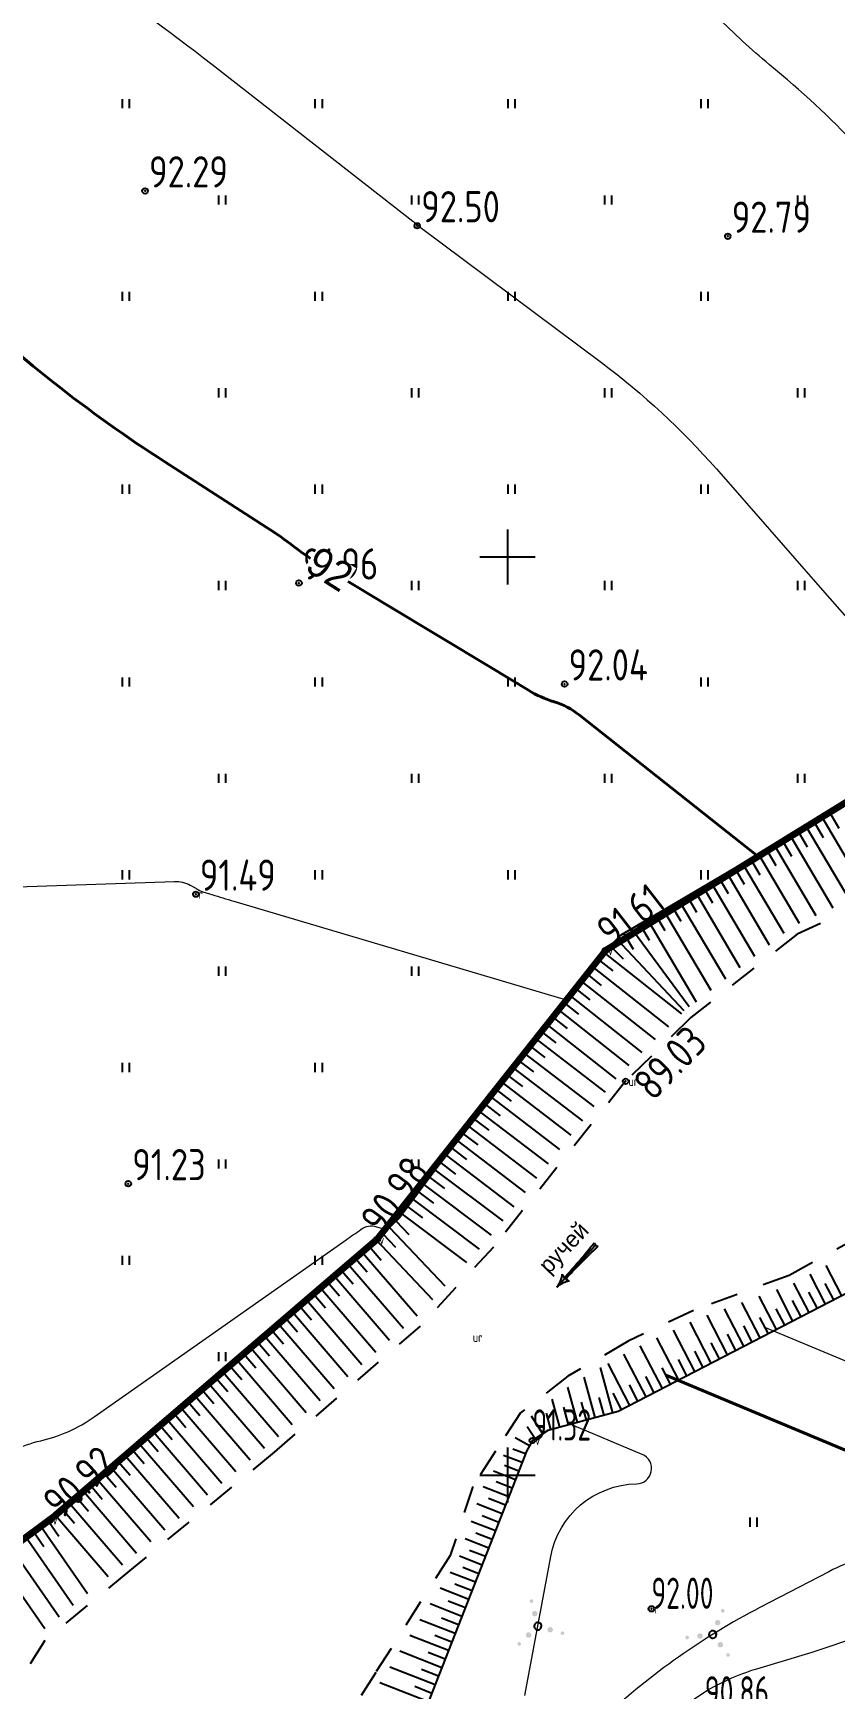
# Model space of a CAD drawing. Header units: metres. Extents: x 2284092 to 2335310, y 454860 to 483236.
# Drawn here: x 2285124.2 to 2285167.8, y 455288.4 to 455378.5 of the extents above; entities that cross this region are included whole.
import ezdxf

# ---------------------------------------------------------------- set-up
doc = ezdxf.new("R2010")
doc.units = ezdxf.units.M
doc.header["$PDMODE"] = 32
doc.header["$PDSIZE"] = 0.3
doc.linetypes.add('ЛИНИЯ_1.5-1.5', pattern=[3, 1.5, -1.5])
for name, color, linetype in [('-_линия', 7, 'Continuous'), ('0 @ 0.5', 7, 'Continuous'), ('Eg.14_Ограждения', 7, 'Continuous'), ('Eg.14_Ограждения1', 7, 'Continuous'), ('P', 94, 'Continuous'), ('Pr', 7, 'Continuous'), ('Pv', 7, 'Continuous'), ('T', 7, 'Continuous'), ('КОД', 7, 'Continuous')]:
    doc.layers.add(name, color=color, linetype=linetype)
doc.styles.add('pragmai.shx2', font='pragmai.shx', dxfattribs={"height": 1.6})
doc.styles.get("Standard").update_dxf_attribs({"font": 'eskdu.shx'})
doc.styles.add('Рубленый (Р-131)', font='p131.ttf')
doc.linetypes.add('ЛИНИЯ_СВЯЗИ', pattern='A,4.5,[133,ltypeshp.shx,S=0.2,R=0,X=-0.2,Y=0],1e-05,[133,ltypeshp.shx,S=0.15,R=0,X=-0.15,Y=0],1e-05,[133,ltypeshp.shx,S=0.1,R=0,X=-0.1,Y=0],1e-05,[133,ltypeshp.shx,S=0.05,R=0,X=-0.05,Y=0],4.5,-2', length=11.00003)

# ---------------------------------------------------------------- blocks, each defined once
blk = doc.blocks.new('Крест сетки')
at = {"color": 72, "linetype": 'Continuous'}
for p, q in [((0, 3), (0, -3)), ((-3, 0), (3, 0))]:
    blk.add_line(p, q, dxfattribs=at)
blk = doc.blocks.new('Штриховка Луговая растительность')
at = {"color": 3, "linetype": 'Continuous'}
for p, q in [((-0.4, 1), (-0.4, 0)), ((0.4, 0), (0.4, 1))]:
    blk.add_line(p, q, dxfattribs=at)
blk = doc.blocks.new('Направление течения')
at = {"linetype": 'Continuous'}
h = blk.add_hatch(color=0, dxfattribs=at)
edge = h.paths.add_edge_path()
edge.add_arc((-0.03, 2.33), 1.04, 241.8876, 266.7395)
edge.add_spline(control_points=[(-0.09, 1.3), (-0.09, 1.51), (-0.11, 2.34), (-0.14, 4.01), (-0.23, 5.45), (-0.28, 6.27)], knot_values=[0, 0, 0, 0, 0.625751, 2.516384, 4.981065, 4.981065, 4.981065, 4.981065], degree=3, periodic=0)
edge.add_arc((-0.05, 6.62), 0.414, 235.3367, 276.6842)
edge.add_arc((0.05, 6.62), 0.414, 263.3158, 304.6633)
edge.add_spline(control_points=[(0.28, 6.27), (0.23, 5.45), (0.14, 4.01), (0.11, 2.34), (0.09, 1.51), (0.09, 1.3)], knot_values=[0, 0, 0, 0, 2.464681, 4.355314, 4.981065, 4.981065, 4.981065, 4.981065], degree=3, periodic=0)
edge.add_arc((0.03, 2.33), 1.04, 273.2605, 298.1124)
edge.add_spline(control_points=[(0.52, 1.42), (0.39, 1.22), (0.12, 0.79), (0.04, 0.28), (0, 0)], knot_values=[0, 0, 0, 0, 0.685038, 1.525237, 1.525237, 1.525237, 1.525237], degree=3, periodic=0)
edge.add_spline(control_points=[(0, 0), (-0.04, 0.28), (-0.12, 0.79), (-0.39, 1.22), (-0.52, 1.42)], knot_values=[0, 0, 0, 0, 0.840199, 1.525237, 1.525237, 1.525237, 1.525237], degree=3, periodic=0)
at = {"color": 0, "linetype": 'Continuous'}
blk.add_line((0, 0), (0, 6.2), dxfattribs=at)
for centre, radius, start, end in [((-0.05, 6.62), 0.414, 235.3367, 276.6842), ((0.05, 6.62), 0.414, 263.3158, 304.6633), ((-0.03, 2.33), 1.04, 241.8876, 266.7395), ((0.03, 2.33), 1.04, 273.2605, 298.1124)]:
    blk.add_arc(centre, radius, start, end, dxfattribs=at)
for points in [[(-0.09, 1.3), (-0.1, 1.92), (-0.15, 3.81), (-0.28, 6.27)], [(0.09, 1.3), (0.1, 1.92), (0.15, 3.81), (0.28, 6.27)], [(0, 0), (-0.19, 0.82), (-0.52, 1.42)], [(0, 0), (0.19, 0.82), (0.52, 1.42)]]:
    blk.add_spline(points, degree=3, dxfattribs=at)
blk = doc.blocks.new('Штриховка Кустарник')
at = {"linetype": 'Continuous'}
h = blk.add_hatch(color=3, dxfattribs=at)
edge = h.paths.add_edge_path()
edge.add_arc((2.04, -1.91), 0.2, 0, 360)
edge = h.paths.add_edge_path()
edge.add_arc((0.63, 2.73), 0.2, 0, 360)
edge = h.paths.add_edge_path()
edge.add_arc((-2.68, -0.81), 0.2, 0, 360)
h = blk.add_hatch(color=3, dxfattribs=at)
edge = h.paths.add_edge_path()
edge.add_arc((0.32, 1.36), 0.3, 0, 360)
edge = h.paths.add_edge_path()
edge.add_arc((-1.34, -0.41), 0.3, 0, 360)
edge = h.paths.add_edge_path()
edge.add_arc((1.02, -0.96), 0.3, 0, 360)
at = {"color": 3, "linetype": 'Continuous', "flags": 128}
blk.add_lwpolyline([(0.4, 0), (0.39, 0.1), (0.35, 0.2), (0.28, 0.28), (0.2, 0.35), (0.1, 0.39), (0, 0.4), (-0.1, 0.39), (-0.2, 0.35), (-0.28, 0.28), (-0.35, 0.2), (-0.39, 0.1), (-0.4, 0), (-0.39, -0.1), (-0.35, -0.2), (-0.28, -0.28), (-0.2, -0.35), (-0.1, -0.39), (0, -0.4), (0.1, -0.39), (0.2, -0.35), (0.28, -0.28), (0.35, -0.2), (0.39, -0.1)], close=True, dxfattribs=at)

msp = doc.modelspace()

# ---------------------------------------------------------------- linework, layer by layer
at = {"linetype": 'Continuous'}
for p, q in [((2285167.529, 455336.1), (2285168.037, 455335.239)), ((2285165.806, 455335.084), (2285166.314, 455334.223)), ((2285166.237, 455335.338), (2285168.607, 455331.321)), ((2285166.667, 455335.592), (2285167.176, 455334.731)), ((2285167.098, 455335.846), (2285169.518, 455331.745)), ((2285164.514, 455334.322), (2285166.785, 455330.474)), ((2285164.945, 455334.576), (2285165.453, 455333.714)), ((2285165.376, 455334.83), (2285167.696, 455330.898)), ((2285162.792, 455333.305), (2285165.033, 455329.508)), ((2285163.223, 455333.559), (2285163.731, 455332.698)), ((2285163.653, 455333.813), (2285165.873, 455330.051)), ((2285164.084, 455334.067), (2285164.592, 455333.206)), ((2285161.5, 455332.543), (2285162.008, 455331.681)), ((2285161.931, 455332.797), (2285164.239, 455328.886)), ((2285162.361, 455333.051), (2285162.87, 455332.19)), ((2285159.778, 455331.526), (2285160.286, 455330.665)), ((2285160.208, 455331.78), (2285162.65, 455327.643)), ((2285160.639, 455332.034), (2285161.147, 455331.173)), ((2285161.069, 455332.289), (2285163.444, 455328.264)), ((2285158.486, 455330.764), (2285161.062, 455326.399)), ((2285158.916, 455331.018), (2285159.425, 455330.157)), ((2285159.347, 455331.272), (2285161.856, 455327.021)), ((2285156.763, 455329.747), (2285159.884, 455325.51)), ((2285157.194, 455330.002), (2285157.702, 455329.14)), ((2285157.625, 455330.256), (2285160.267, 455325.778)), ((2285158.055, 455330.51), (2285158.563, 455329.649)), ((2285155.594, 455328.826), (2285156.297, 455328.115)), ((2285155.949, 455329.178), (2285159.6, 455325.295)), ((2285156.333, 455329.493), (2285156.841, 455328.632)), ((2285154.938, 455328.073), (2285155.723, 455327.453)), ((2285155.249, 455328.466), (2285159.475, 455325.123)), ((2285154.318, 455327.289), (2285155.103, 455326.669)), ((2285154.628, 455327.681), (2285158.755, 455324.418)), ((2285153.388, 455326.112), (2285157.315, 455323.007)), ((2285153.698, 455326.505), (2285154.482, 455325.884)), ((2285154.008, 455326.897), (2285158.035, 455323.712)), ((2285152.768, 455325.328), (2285156.595, 455322.301)), ((2285153.078, 455325.72), (2285153.862, 455325.1)), ((2285152.147, 455324.544), (2285155.897, 455321.579)), ((2285152.458, 455324.936), (2285153.242, 455324.315)), ((2285151.231, 455323.356), (2285152.025, 455322.749)), ((2285151.535, 455323.753), (2285155.322, 455320.857)), ((2285151.838, 455324.15), (2285152.633, 455323.543)), ((2285150.623, 455322.562), (2285151.418, 455321.954)), ((2285150.927, 455322.959), (2285154.698, 455320.075)), ((2285150.016, 455321.767), (2285150.81, 455321.16)), ((2285150.32, 455322.165), (2285154.075, 455319.292)), ((2285149.408, 455320.973), (2285150.203, 455320.366)), ((2285149.712, 455321.37), (2285153.452, 455318.51)), ((2285148.497, 455319.782), (2285152.205, 455316.946)), ((2285148.801, 455320.179), (2285149.595, 455319.571)), ((2285149.105, 455320.576), (2285152.828, 455317.728)), ((2285147.89, 455318.987), (2285151.582, 455316.164)), ((2285148.193, 455319.385), (2285148.988, 455318.777)), ((2285147.282, 455318.193), (2285150.958, 455315.382)), ((2285147.586, 455318.59), (2285148.38, 455317.983)), ((2285146.675, 455317.399), (2285150.335, 455314.599)), ((2285146.978, 455317.796), (2285147.773, 455317.188)), ((2285145.767, 455316.204), (2285146.567, 455315.604)), ((2285146.068, 455316.604), (2285149.738, 455313.85)), ((2285146.371, 455317.002), (2285147.165, 455316.394)), ((2285145.167, 455315.404), (2285145.967, 455314.804)), ((2285145.467, 455315.804), (2285149.114, 455313.068)), ((2285144.567, 455314.604), (2285145.367, 455314.004)), ((2285144.867, 455315.004), (2285148.458, 455312.31)), ((2285143.573, 455313.489), (2285146.594, 455310.301)), ((2285143.935, 455313.833), (2285144.624, 455313.107)), ((2285144.267, 455314.205), (2285147.775, 455311.572)), ((2285142.847, 455312.801), (2285145.913, 455309.567)), ((2285143.21, 455313.145), (2285143.898, 455312.419)), ((2285141.714, 455311.817), (2285142.366, 455311.059)), ((2285142.094, 455312.143), (2285145.08, 455308.665)), ((2285142.473, 455312.469), (2285143.124, 455311.71)), ((2285140.576, 455310.84), (2285143.585, 455307.337)), ((2285140.956, 455311.166), (2285141.607, 455310.407)), ((2285141.335, 455311.492), (2285144.341, 455307.99)), ((2285167.308, 455309.307), (2285166.467, 455310.933)), ((2285168.196, 455309.767), (2285167.344, 455311.413)), ((2285139.438, 455309.863), (2285140.09, 455309.104)), ((2285139.818, 455310.189), (2285142.828, 455306.683)), ((2285140.197, 455310.515), (2285140.848, 455309.756)), ((2285165.531, 455308.388), (2285164.647, 455310.099)), ((2285166.419, 455308.848), (2285165.589, 455310.453)), ((2285166.864, 455309.077), (2285166.404, 455309.966)), ((2285167.752, 455309.537), (2285167.292, 455310.425)), ((2285138.679, 455309.212), (2285139.331, 455308.453)), ((2285139.059, 455309.537), (2285142.071, 455306.029)), ((2285162.867, 455307.01), (2285161.81, 455309.053)), ((2285163.755, 455307.469), (2285162.755, 455309.401)), ((2285164.643, 455307.929), (2285163.701, 455309.75)), ((2285165.087, 455308.159), (2285164.628, 455309.047)), ((2285165.975, 455308.618), (2285165.516, 455309.506)), ((2285137.541, 455308.235), (2285140.558, 455304.721)), ((2285137.921, 455308.56), (2285138.572, 455307.802)), ((2285138.3, 455308.886), (2285141.315, 455305.375)), ((2285161.09, 455306.091), (2285159.937, 455308.32)), ((2285161.978, 455306.55), (2285160.864, 455308.704)), ((2285163.311, 455307.24), (2285162.851, 455308.128)), ((2285164.199, 455307.699), (2285163.739, 455308.587)), ((2285136.403, 455307.257), (2285137.055, 455306.499)), ((2285136.783, 455307.583), (2285139.801, 455304.068)), ((2285137.162, 455307.909), (2285137.813, 455307.15)), ((2285159.314, 455305.172), (2285158.126, 455307.469)), ((2285160.202, 455305.631), (2285159.031, 455307.895)), ((2285161.534, 455306.321), (2285161.075, 455307.209)), ((2285162.423, 455306.78), (2285161.963, 455307.668)), ((2285135.265, 455306.28), (2285138.288, 455302.76)), ((2285135.645, 455306.606), (2285136.296, 455305.847)), ((2285136.024, 455306.932), (2285139.045, 455303.414)), ((2285157.537, 455304.253), (2285156.336, 455306.576)), ((2285158.426, 455304.713), (2285157.22, 455307.043)), ((2285159.758, 455305.402), (2285159.298, 455306.29)), ((2285160.646, 455305.861), (2285160.187, 455306.749)), ((2285134.507, 455305.629), (2285137.531, 455302.106)), ((2285134.886, 455305.955), (2285135.537, 455305.196)), ((2285154.774, 455303.128), (2285154.173, 455305.336)), ((2285155.739, 455303.391), (2285155.067, 455305.857)), ((2285156.649, 455303.794), (2285155.47, 455306.072)), ((2285157.982, 455304.483), (2285157.522, 455305.371)), ((2285158.87, 455304.942), (2285158.41, 455305.831)), ((2285133.369, 455304.652), (2285134.02, 455303.893)), ((2285133.748, 455304.977), (2285136.77, 455301.457)), ((2285134.127, 455305.303), (2285134.779, 455304.544)), ((2285153.809, 455302.866), (2285153.284, 455304.793)), ((2285156.205, 455303.564), (2285155.746, 455304.452)), ((2285157.093, 455304.023), (2285156.634, 455304.912)), ((2285132.23, 455303.674), (2285135.224, 455300.188)), ((2285132.61, 455304), (2285133.261, 455303.242)), ((2285132.989, 455304.326), (2285135.997, 455300.822)), ((2285152.844, 455302.603), (2285152.428, 455304.13)), ((2285153.327, 455302.734), (2285153.064, 455303.699)), ((2285154.292, 455302.997), (2285154.029, 455303.962)), ((2285155.256, 455303.26), (2285154.994, 455304.225)), ((2285131.092, 455302.697), (2285131.744, 455301.939)), ((2285131.472, 455303.023), (2285134.451, 455299.553)), ((2285131.851, 455303.349), (2285132.503, 455302.59)), ((2285151.502, 455301.975), (2285151.075, 455302.631)), ((2285151.921, 455302.248), (2285151.296, 455303.208)), ((2285152.362, 455302.471), (2285152.115, 455303.377)), ((2285129.954, 455301.72), (2285132.905, 455298.283)), ((2285130.334, 455302.046), (2285130.985, 455301.287)), ((2285130.713, 455302.372), (2285133.678, 455298.918)), ((2285151.199, 455301.595), (2285150.418, 455302.019)), ((2285129.196, 455301.069), (2285132.132, 455297.649)), ((2285129.575, 455301.394), (2285130.226, 455300.636)), ((2285150.799, 455300.681), (2285149.789, 455301.068)), ((2285150.978, 455301.148), (2285150.29, 455301.412)), ((2285128.058, 455300.092), (2285128.709, 455299.333)), ((2285128.437, 455300.417), (2285131.359, 455297.014)), ((2285128.816, 455300.743), (2285129.468, 455299.984)), ((2285150.441, 455299.747), (2285149.238, 455300.219)), ((2285150.62, 455300.214), (2285149.832, 455300.516)), ((2285126.92, 455299.114), (2285129.813, 455295.744)), ((2285127.299, 455299.44), (2285127.95, 455298.681)), ((2285127.678, 455299.766), (2285130.586, 455296.379)), ((2285150.076, 455298.816), (2285148.682, 455299.362)), ((2285150.258, 455299.282), (2285149.376, 455299.627)), ((2285125.781, 455298.137), (2285126.433, 455297.379)), ((2285126.161, 455298.463), (2285129.04, 455295.11)), ((2285126.54, 455298.789), (2285127.192, 455298.03)), ((2285149.711, 455297.885), (2285148.324, 455298.428)), ((2285149.894, 455298.351), (2285148.962, 455298.715)), ((2285124.607, 455297.207), (2285127.147, 455293.553)), ((2285125.017, 455297.493), (2285125.588, 455296.672)), ((2285125.402, 455297.812), (2285128.267, 455294.475)), ((2285149.346, 455296.954), (2285148.013, 455297.477)), ((2285149.529, 455297.42), (2285148.616, 455297.777)), ((2285123.786, 455296.636), (2285126.372, 455292.917)), ((2285124.196, 455296.922), (2285124.767, 455296.101)), ((2285148.982, 455296.023), (2285147.701, 455296.525)), ((2285149.164, 455296.488), (2285148.278, 455296.836)), ((2285122.144, 455295.495), (2285124.821, 455291.643)), ((2285122.965, 455296.066), (2285125.597, 455292.28)), ((2285148.617, 455295.092), (2285147.39, 455295.573)), ((2285148.799, 455295.557), (2285147.939, 455295.894)), ((2285148.252, 455294.161), (2285146.875, 455294.7)), ((2285148.434, 455294.626), (2285147.559, 455294.969)), ((2285147.887, 455293.23), (2285146.329, 455293.84)), ((2285148.069, 455293.695), (2285147.138, 455294.06)), ((2285147.522, 455292.299), (2285145.783, 455292.98)), ((2285147.705, 455292.764), (2285146.774, 455293.129)), ((2285147.157, 455291.368), (2285145.236, 455292.12)), ((2285147.34, 455291.833), (2285146.409, 455292.198)), ((2285146.793, 455290.436), (2285144.69, 455291.26)), ((2285146.975, 455290.902), (2285146.044, 455291.267)), ((2285146.428, 455289.505), (2285144.144, 455290.4)), ((2285146.61, 455289.971), (2285145.679, 455290.336)), ((2285146.063, 455288.574), (2285143.598, 455289.54)), ((2285146.245, 455289.04), (2285145.314, 455289.405)), ((2285145.698, 455287.643), (2285143.051, 455288.68)), ((2285145.881, 455288.109), (2285144.95, 455288.474))]:
    msp.add_line(p, q, dxfattribs=at)
at = {"color": 5, "linetype": 'ЛИНИЯ_1.5-1.5'}
for points in [[(2285244.046, 455417.104), (2285236.508, 455415.303), (2285232.171, 455414.828), (2285230.329, 455413.818), (2285228.546, 455411.502), (2285220.123, 455396.908), (2285215.636, 455391.107), (2285194.066, 455354.845), (2285179.063, 455336.628), (2285172.465, 455332.565), (2285165.767, 455329.453), (2285159.978, 455324.922), (2285156.429, 455321.444), (2285149.23, 455312.41), (2285145.239, 455308.106), (2285137.294, 455301.24), (2285129.444, 455294.794), (2285124.817, 455290.995), (2285122.353, 455287.055)], [(2285226.38, 455389.391), (2285221.729, 455376.422), (2285217.003, 455363.105), (2285216.11, 455361.237), (2285212.252, 455357.512), (2285205.034, 455349.499), (2285197.886, 455344.75), (2285191.084, 455342.348), (2285189.173, 455341.07), (2285185.909, 455336.95), (2285174.981, 455320.532), (2285170.613, 455313.971), (2285169.229, 455313.013), (2285165.32, 455310.876), (2285160.122, 455308.959), (2285156.565, 455307.287), (2285153.29, 455305.381), (2285150.713, 455303.388), (2285149.352, 455301.292), (2285148.112, 455299.384), (2285146.881, 455295.625), (2285142.833, 455289.253)], [(2285142.833, 455289.253), (2285138.911, 455283.079), (2285123.98, 455270.344), (2285118.709, 455263.546), (2285116.745, 455260.095), (2285117.587, 455257.902), (2285121.237, 455254.497), (2285132.653, 455243.856), (2285144.617, 455235.581)]]:
    msp.add_lwpolyline(points, dxfattribs=at)
at = {"linetype": 'Continuous'}
for points in [[(2285211.375, 455393.018), (2285201.543, 455378.098), (2285192.752, 455364.758), (2285181.621, 455349), (2285177.192, 455343.231), (2285175.11, 455340.91), (2285174.576, 455340.43), (2285172.297, 455338.842), (2285168.15, 455336.467), (2285158.533, 455330.792), (2285156.172, 455329.399), (2285155.317, 455328.553), (2285151.893, 455324.222), (2285146.102, 455316.65), (2285144.117, 455314.005), (2285142.729, 455312.688), (2285140.104, 455310.435), (2285133.244, 455304.545), (2285125.088, 455297.542), (2285120.224, 455294.16)], [(2285228.3, 455388.776), (2285222.653, 455372.02), (2285220.162, 455365.201), (2285218.177, 455361.568), (2285209.667, 455351.327), (2285206.459, 455347.897), (2285203.97, 455346.01), (2285202.014, 455344.744), (2285198.451, 455343.059), (2285192.78, 455340.803), (2285191.137, 455339.755), (2285190.053, 455338.446), (2285182.96, 455327.954), (2285175.838, 455316.943), (2285173.714, 455313.659), (2285171.84, 455311.908), (2285170.663, 455311.332), (2285168.573, 455309.962), (2285156.018, 455303.467), (2285152.193, 455302.425), (2285151.352, 455301.878), (2285151.033, 455301.291), (2285150.442, 455299.75), (2285145.416, 455286.923)]]:
    msp.add_lwpolyline(points, dxfattribs=at)
at = {"layer": 'Eg.14_Ограждения', "color": 42, "linetype": 'Continuous', "lineweight": 15, "ltscale": 0.5, "flags": 128}
for points, elevation in [([(2285121.01, 455530.83, 0), (2285131.177, 455533.899)], 93), ([(2285185.688, 455355.303), (2285183.339, 455357.591, 0), (2285178.641, 455362.168), (2285177.652, 455363.131, -0.019154), (2285171.236, 455369.88), (2285169.828, 455371.48, 0.036799), (2285165.232, 455375.985), (2285164.251, 455376.814, -0.020892), (2285161.395, 455379.441), (2285161.395, 455379.441, 0.047979), (2285158.412, 455381.9), (2285147.159, 455389.493, -0.018565), (2285142.561, 455392.851), (2285142.561, 455392.851, -0.014745), (2285138.195, 455396.508), (2285137.693, 455396.955, 0), (2285133.533, 455400.655), (2285133.533, 455400.655, 0.037785), (2285129.117, 455404.02), (2285122.058, 455408.602, 0.020632)], 93), ([(2285118.472, 455386.86, -0.032059), (2285126.439, 455382.244), (2285126.439, 455382.244, -0.018607), (2285133.909, 455376.839), (2285144.852, 455368.282, 0.002817), (2285145.034, 455368.142), (2285145.125, 455368.072), (2285145.125, 455368.072), (2285145.143, 455368.054, 0.035744), (2285145.181, 455368.021), (2285155.113, 455360.586, -0.052255), (2285161.369, 455354.793), (2285161.369, 455354.793, 0), (2285167.017, 455348.345), (2285173.72, 455340.694, 0.045467), (2285174.059, 455340.371), (2285174.243, 455340.225)], 92.5), ([(2285181.368, 455628.722, 0), (2285184.815, 455627.518)], 89.5), ([(2285195.219, 455585.45, 0), (2285195.117, 455589.562)], 96.5), ([(2285199, 455603.61, -0.000001), (2285200.803, 455606.98)], 96.5), ([(2285092.635, 455402.231, -0.000001), (2285093.135, 455401.88)], 92.5), ([(2285097.791, 455286.597, -0.028512), (2285105.325, 455288.943), (2285107.347, 455289.448, 0.139629), (2285110.46, 455291.24), (2285110.46, 455291.24, 0.160803), (2285112.01, 455294.43), (2285112.027, 455294.555, -0.285176), (2285114.18, 455297.17), (2285118.758, 455298.718, 0.09448), (2285121.701, 455300.383), (2285121.772, 455300.443, -0.118811), (2285124.598, 455301.866), (2285124.598, 455301.866, 0.096001), (2285127.514, 455303.174), (2285141.215, 455312.808, -0.000001), (2285142.022, 455313.375), (2285142.039, 455313.388, -0.229363), (2285142.877, 455313.525), (2285143.329, 455313.39)], 91), ([(2285119.026, 455331.884), (2285131.881, 455332.332, -0.135742), (2285132.732, 455332.128), (2285133.033, 455331.962, -0.009552), (2285133.225, 455331.851), (2285133.225, 455331.851, 0.061776), (2285133.426, 455331.761), (2285133.916, 455331.612, 0.001819), (2285135.108, 455331.252), (2285153.199, 455325.874)], 91.5), ([(2285181.123, 455325.304), (2285178.183, 455314.382, 0), (2285177.44, 455311.622), (2285177.44, 455311.622, -0.11125), (2285176.141, 455309.155), (2285175.198, 455308.049, -0.082709), (2285172.64, 455305.896), (2285172.64, 455305.896, -0.237144), (2285169.619, 455305.688), (2285163.97, 455308.055)], 92.5), ([(2285150.948, 455287.985), (2285152.35, 455295.56, -0.356363), (2285157.022, 455299.521), (2285157.022, 455299.521, 0.811261), (2285157.329, 455301.123), (2285153.277, 455302.82)], 91.5), ([(2285169.291, 455295.472, 0.046781), (2285167.482, 455294.736), (2285163.726, 455292.779, 0.066839), (2285155.272, 455286.823)], 91.5), ([(2285172.442, 455292.75, -0.047666), (2285166.563, 455290.343), (2285163.557, 455289.435, 0.046783), (2285161.406, 455288.559), (2285161.406, 455288.559, 0.066838), (2285159.516, 455287.228)], 91), ([(2285172.006, 455288.352, -0.047666), (2285165.76, 455285.795)], 90.5)]:
    msp.add_lwpolyline(points, format="xyb", dxfattribs=dict(at, elevation=elevation))
at = {"layer": 'Eg.14_Ограждения', "color": 42, "linetype": 'Continuous', "lineweight": 40, "ltscale": 0.5, "flags": 128}
for points, elevation in [([(2285163.643, 455333.687), (2285153.896, 455341.404, 0.093628), (2285152.546, 455342.112), (2285152.546, 455342.112, -0.061779), (2285151.139, 455342.74), (2285149.03, 455344.013, 0), (2285143.481, 455347.362), (2285139.907, 455349.519, -0.028203), (2285138.383, 455350.561), (2285138.383, 455350.561, 0.020955), (2285136.874, 455351.625), (2285131.355, 455355.178, -0.048115), (2285119.655, 455364.413)], 92), ([(2285173.894, 455628.538, 0), (2285177.798, 455627.174)], 90), ([(2284765.293, 455326.008, -0.000001), (2284763.781, 455328.743)], 86), ([(2285187.429, 455334.404), (2285182.492, 455316.063, 0), (2285181.244, 455311.428), (2285181.244, 455311.428, -0.111249), (2285179.063, 455307.285), (2285177.48, 455305.428, -0.08271), (2285173.184, 455301.813), (2285173.184, 455301.813, -0.237144), (2285168.111, 455301.462), (2285158.623, 455305.438)], 92)]:
    msp.add_lwpolyline(points, format="xyb", dxfattribs=dict(at, elevation=elevation))
at = {"layer": 'P'}
for p in [(2285133.039, 455331.633, 91.492), (2285155.317, 455328.553, 91.607), (2285156.429, 455321.444, 89.028), (2285142.869, 455312.809, 90.977), (2285125.088, 455297.542, 90.921)]:
    msp.add_point(p, dxfattribs=at)
at = {"layer": 'Pr'}
for p in [(2285130.275, 455369.937, 92.289), (2285145.086, 455368.039, 92.499), (2285161.986, 455367.469, 92.794), (2285138.648, 455348.582, 91.961), (2285153.106, 455343.082, 92.035), (2285129.362, 455315.866, 91.228), (2285157.829, 455292.712, 91.999)]:
    msp.add_point(p, dxfattribs=at)
at = {"layer": 'Pv'}
msp.add_point((2285151.352, 455301.878, 91.32), dxfattribs=at)

# ---------------------------------------------------------------- block references
at = {"layer": '0 @ 0.5', "linetype": 'Continuous', "xscale": 0.5, "yscale": 0.5, "zscale": 0.5}
for p in [(2285129.223, 455374.443), (2285139.723, 455374.443), (2285150.223, 455374.443), (2285160.723, 455374.443), (2285134.473, 455369.193), (2285144.973, 455369.193), (2285155.473, 455369.193), (2285165.973, 455369.193), (2285129.223, 455363.943), (2285139.723, 455363.943), (2285150.223, 455363.943), (2285160.723, 455363.943), (2285134.473, 455358.693), (2285144.973, 455358.693), (2285155.473, 455358.693), (2285165.973, 455358.693), (2285129.223, 455353.443), (2285139.723, 455353.443), (2285150.223, 455353.443), (2285160.723, 455353.443), (2285134.473, 455348.193), (2285144.973, 455348.193), (2285155.473, 455348.193), (2285165.973, 455348.193), (2285129.223, 455342.943), (2285139.723, 455342.943), (2285150.223, 455342.943), (2285160.723, 455342.943), (2285134.473, 455337.693), (2285144.973, 455337.693), (2285155.473, 455337.693), (2285165.973, 455337.693), (2285129.223, 455332.443), (2285139.723, 455332.443), (2285150.223, 455332.443), (2285160.723, 455332.443), (2285134.473, 455327.193), (2285144.973, 455327.193), (2285129.223, 455321.943), (2285139.723, 455321.943), (2285134.473, 455316.693), (2285144.973, 455316.693), (2285129.223, 455311.443), (2285139.723, 455311.443), (2285134.473, 455306.193)]:
    msp.add_blockref('Штриховка Луговая растительность', p, dxfattribs=at)
at = {"layer": '0 @ 0.5', "linetype": 'ЛИНИЯ_1.5-1.5', "xscale": 0.5, "yscale": 0.5, "zscale": 0.5}
for name, p in [('Крест сетки', (2285150, 455350)), ('Крест сетки', (2285150, 455300)), ('Штриховка Луговая растительность', (2285163.385, 455297.184))]:
    msp.add_blockref(name, p, dxfattribs=at)
at = {"layer": '0 @ 0.5', "linetype": 'Continuous', "xscale": 0.4999999999999999, "yscale": 0.4999999999999999, "zscale": 0.4999999999999999, "rotation": 317.3491406889093}
msp.add_blockref('Направление течения', (2285152.692, 455310.24), dxfattribs=at)
at = {"layer": '0 @ 0.5', "linetype": 'ЛИНИЯ_1.5-1.5', "xscale": 0.5, "yscale": 0.5, "zscale": 0.5}
for p, rotation in [((2285151.649, 455291.772, 91.5), 27), ((2285161.163, 455291.317, 91.5), 350.0000000000001)]:
    msp.add_blockref('Штриховка Кустарник', p, dxfattribs=dict(at, rotation=rotation))

# ---------------------------------------------------------------- texts
at = {"linetype": 'ЛИНИЯ_СВЯЗИ', "style": 'Рубленый (Р-131)'}
msp.add_text('ручей', height=0.9, rotation=46.25782, dxfattribs=at).set_placement((2285152.252, 455310.913, 89.522))
at = {"layer": 'T'}
for s, p in [('92.29', (2285130.492, 455370.127, 92.289)), ('92.50', (2285145.303, 455368.229, 92.499)), ('92.79', (2285162.203, 455367.659, 92.794)), ('91.96', (2285138.865, 455348.772, 91.961)), ('92.04', (2285153.323, 455343.272, 92.035)), ('91.49', (2285133.256, 455331.823, 91.492)), ('91.23', (2285129.579, 455316.056, 91.228))]:
    msp.add_text(s, height=1.7, dxfattribs=at).set_placement(p)
for s, rotation, p in [('91.61', 37.82493, (2285155.721, 455328.663, 91.607)), ('89.03', 45.58757, (2285157.927, 455320.312, 89.028)), ('90.98', 53.65059, (2285143.254, 455312.959, 90.977)), ('90.92', 42.9487, (2285125.72, 455297.537, 90.921))]:
    msp.add_text(s, height=1.7, rotation=rotation, dxfattribs=at).set_placement(p)
at = {"layer": 'T', "width": 0.8}
for s, p in [('91.32', (2285151.352, 455301.878, 91.32)), ('92.00', (2285157.829, 455292.712, 91.999)), ('90.86', (2285160.738, 455287.344, 90.856))]:
    msp.add_text(s, height=1.7, dxfattribs=at).set_placement(p)
at = {"layer": 'КОД'}
for s, p in [('r', (2285133.189, 455331.383, 91.492)), ('r', (2285133.189, 455331.383, 91.492)), ('v', (2285155.467, 455328.303, 91.607)), ('v', (2285155.467, 455328.303, 91.607)), ('ur', (2285156.579, 455321.194, 89.028)), ('ur', (2285156.579, 455321.194, 89.028)), ('v', (2285143.019, 455312.559, 90.977)), ('v', (2285143.019, 455312.559, 90.977)), ('ur', (2285148.108, 455307.25, 88.745)), ('v', (2285151.502, 455301.628, 91.32)), ('v', (2285125.238, 455297.292, 90.921)), ('v', (2285125.238, 455297.292, 90.921)), ('r', (2285157.979, 455292.462, 91.999))]:
    msp.add_text(s, height=0.5, dxfattribs=at).set_placement(p)

# ---------------------------------------------------------------- next in the draw order: texts
at = {"layer": 'Eg.14_Ограждения1', "color": 42, "insert": (2285140.327, 455349.337), "char_height": 1.6, "attachment_point": 5, "rotation": 327.63633, "style": 'pragmai.shx2', "bg_fill": 3, "box_fill_scale": 1, "bg_fill_color": 1, "bg_fill_transparency": 0}
msp.add_mtext('92', dxfattribs=at)

# ---------------------------------------------------------------- next in the draw order: linework, layer by layer
at = {"layer": '-_линия', "color": 1, "lineweight": 100}
msp.add_lwpolyline([(2285496.794, 455564.057), (2285271.535, 455467.58), (2285264.692, 455456.19), (2285255.617, 455428.279), (2285235.082, 455422.674), (2285226.874, 455420.536), (2285211.375, 455393.018), (2285192.752, 455364.758), (2285174.576, 455340.43), (2285155.317, 455328.553), (2285142.869, 455312.809), (2285125.088, 455297.542), (2285117.187, 455291.727), (2285115.97, 455282.883), (2285088.274, 455270.209), (2285071.275, 455267.201), (2285046.921, 455267.979)], dxfattribs=at)
msp.add_lwpolyline([(2285105.125, 455277.24), (2285117.403, 455259.735), (2285144.617, 455235.581), (2285171.812, 455219.583), (2285240.607, 455189.335), (2285359.999, 455273.876), (2285357.647, 455293.398), (2285424.764, 455347.935), (2285357.37, 455373.105), (2285280.027, 455419.531), (2285266.615, 455433.921), (2285255.625, 455428.304), (2285226.874, 455420.536), (2285211.362, 455392.997), (2285192.752, 455364.758), (2285174.576, 455340.43), (2285155.317, 455328.553), (2285142.869, 455312.809), (2285125.402, 455297.812), (2285117.187, 455291.727), (2285115.97, 455282.883)], close=True, dxfattribs=at)
at = {"layer": 'Eg.14_Ограждения', "color": 42, "linetype": 'Continuous', "lineweight": 15, "ltscale": 0.5, "flags": 128}
for points, elevation in [([(2285191.11, 455319.424, 0), (2285188.853, 455311.04)], 91), ([(2285186.801, 455317.744, 0), (2285185.049, 455311.234)], 91.5), ([(2285395.853, 455330.965, 0), (2285394.788, 455333.824)], 98.5), ([(2285194.234, 455316.703, 0), (2285193.842, 455315.248)], 90.5), ([(2285304.32, 455260.894, -0.000001), (2285297.791, 455262.959)], 94.5), ([(2285232.869, 455284.092), (2285235.502, 455292.517, 0.09345), (2285235.627, 455293.578), (2285235.627, 455293.578, 0), (2285235.551, 455294.663), (2285235.516, 455295.156, -0.090105), (2285235.74, 455297.185), (2285236.4, 455299.399, 0.056405), (2285237.571, 455305.949), (2285237.688, 455307.762, -0.03345), (2285238.972, 455317.497), (2285238.972, 455317.497, 0.022144), (2285240.477, 455327.213), (2285240.982, 455331.808, -0.034723), (2285241.982, 455337.336)], 92.5)]:
    msp.add_lwpolyline(points, format="xyb", dxfattribs=dict(at, elevation=elevation))
at = {"layer": 'Eg.14_Ограждения', "color": 42, "linetype": 'Continuous', "lineweight": 40, "ltscale": 0.5, "elevation": 92, "flags": 128}
msp.add_lwpolyline([(2285198.997, 455343.586), (2285204.626, 455341.273, 0.217977), (2285212.291, 455341.574), (2285212.291, 455341.574, -0.51366), (2285216.648, 455339.302), (2285217.449, 455333.67, 0.167994), (2285220.017, 455328.665), (2285220.017, 455328.665, -0.109924), (2285223.241, 455323.829), (2285229.995, 455306.368, -0.043493), (2285230.147, 455305.842), (2285230.147, 455305.842, -0.048358), (2285230.201, 455305.296), (2285230.204, 455303.709, 0.016976), (2285230.338, 455299.987), (2285230.393, 455299.204, 0), (2285230.762, 455293.92), (2285230.794, 455293.463, -0.09345), (2285230.084, 455287.4)], format="xyb", dxfattribs=at)

doc.saveas('drawing.dxf')
